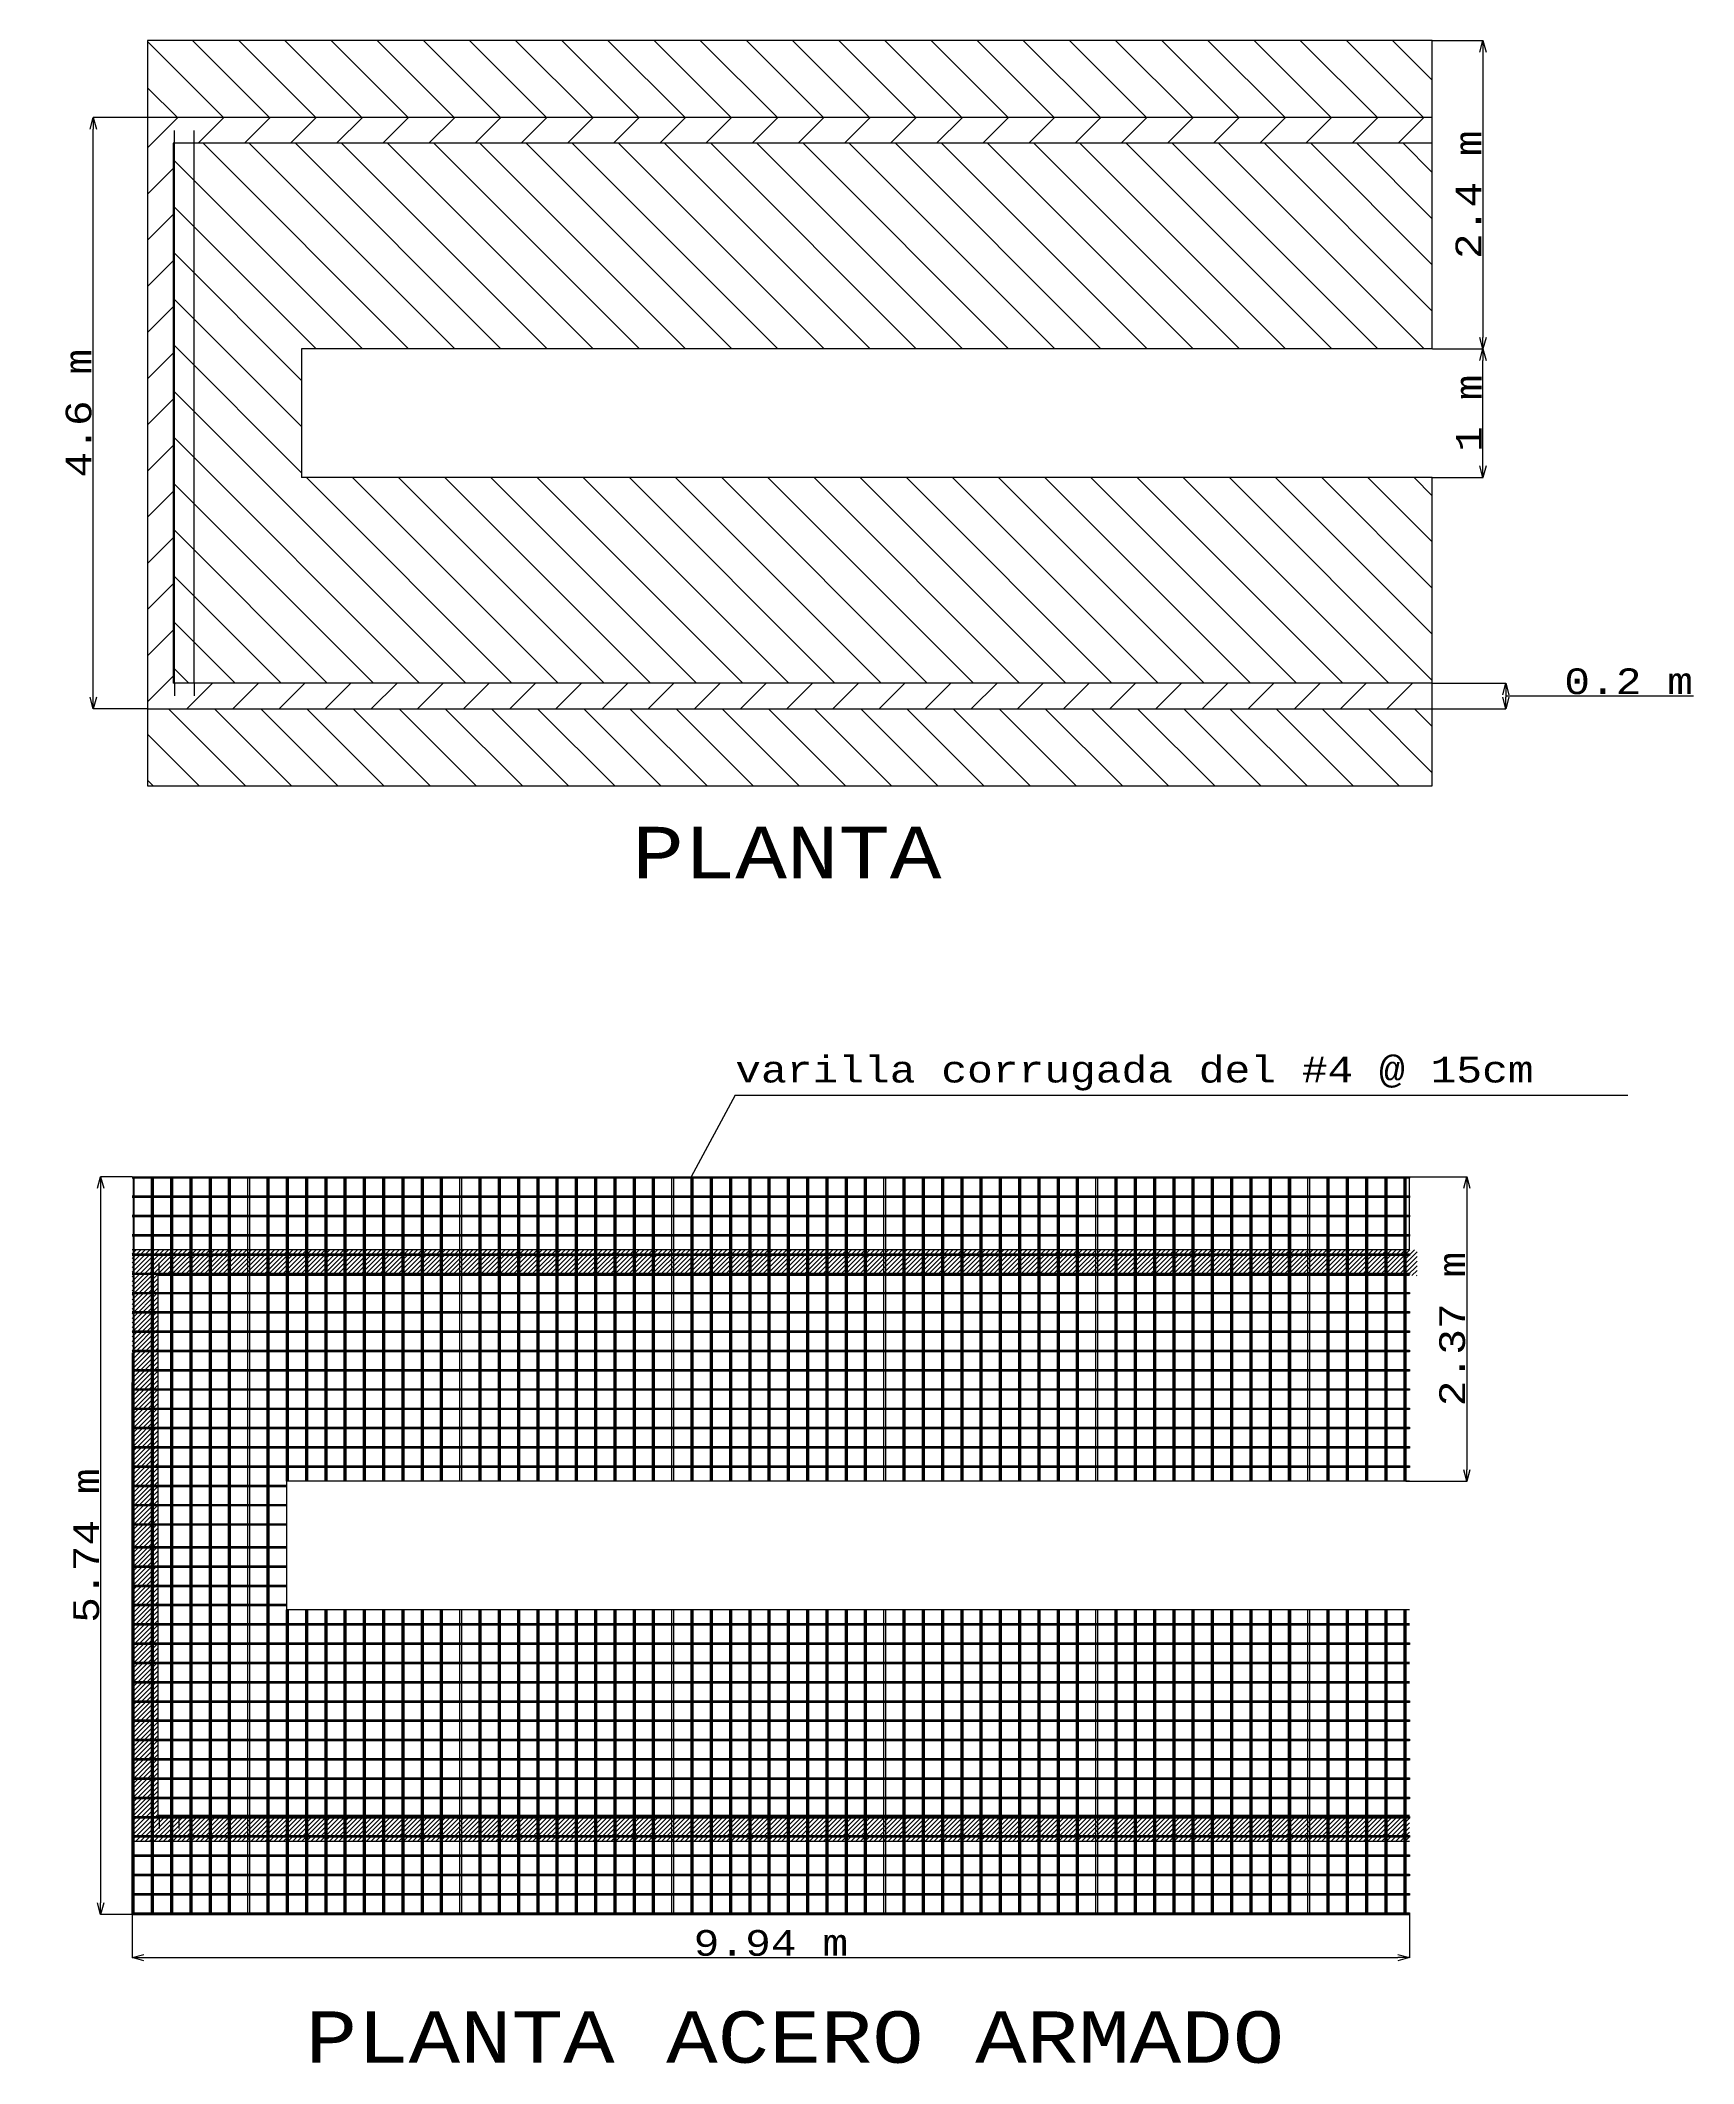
# Model space of a CAD drawing. Header units: metres. Extents: x 851 to 969, y 753 to 824.
# Drawn here: x 939.26 to 952.13, y 780.73 to 796.47 of the extents above; entities that cross this region are included whole.
import ezdxf

# ---------------------------------------------------------------- set-up
doc = ezdxf.new("R2010")
doc.units = ezdxf.units.M
doc.linetypes.add('DASHED2', pattern=[0.375, 0.25, -0.125])
doc.styles.get("Standard").update_dxf_attribs({"font": 'cour.ttf', "height": 0.2})
doc.dimstyles.new('ISO-25 (Metros)', dxfattribs={"dimscale": 0.001, "dimtxt": 0.2, "dimasz": 90, "dimexe": 1.25, "dimexo": 0.625, "dimtad": 1, "dimtoh": 1, "dimdsep": 46, "dimtxsty": 'Standard', "dimblk": 'OPEN30', "dimcen": 2.5, "dimclrd": 220, "dimclre": 220, "dimclrt": 220, "dimadec": 0, "dimazin": 0, "dimtfac": 1, "dimtmove": 1, "dimatfit": 3, "dimfxl": 1, "dimarcsym": 0})

# ---------------------------------------------------------------- blocks, each defined once
blk = doc.blocks.new('_Open30')
at = {"color": 0, "linetype": 'ByBlock', "lineweight": -2}
for p, q in [((-1, 0.27), (0, 0)), ((0, 0), (-1, -0.27)), ((0, 0), (-1, 0))]:
    blk.add_line(p, q, dxfattribs=at)
blk = doc.blocks.new('*D78')
at = {"color": 220, "lineweight": -2, "transparency": 16777216}
for p, q in [((940.094, 795.874), (939.671, 795.874)), ((939.672, 791.364), (939.672, 795.784)), ((940.094, 791.274), (939.671, 791.274))]:
    blk.add_line(p, q, dxfattribs=at)
at = {"layer": 'Defpoints', "color": 0, "transparency": 16777216}
for p in [(939.672, 795.874), (940.094, 795.874), (940.094, 791.274)]:
    blk.add_point(p, dxfattribs=at)
at = {"color": 220, "lineweight": -2, "transparency": 16777216, "xscale": 0.09, "yscale": 0.09, "zscale": 0.09}
for p, rotation in [((939.672, 795.874), 90), ((939.672, 791.274), 270)]:
    blk.add_blockref('_Open30', p, dxfattribs=dict(at, rotation=rotation))
at = {"color": 220, "transparency": 16777216, "insert": (939.559, 793.574), "char_height": 0.2, "attachment_point": 5, "rotation": 90}
blk.add_mtext('4.6 m', dxfattribs=at)
blk = doc.blocks.new('*D79')
at = {"color": 220, "lineweight": -2, "transparency": 16777216}
for p, q in [((950.095, 794.074), (950.489, 794.074)), ((950.488, 793.164), (950.488, 793.984)), ((950.095, 793.074), (950.489, 793.074))]:
    blk.add_line(p, q, dxfattribs=at)
at = {"layer": 'Defpoints', "color": 0, "transparency": 16777216}
for p in [(950.094, 794.074), (950.488, 794.074), (950.094, 793.074)]:
    blk.add_point(p, dxfattribs=at)
at = {"color": 220, "lineweight": -2, "transparency": 16777216, "xscale": 0.09, "yscale": 0.09, "zscale": 0.09}
for p, rotation in [((950.488, 794.074), 90), ((950.488, 793.074), 270)]:
    blk.add_blockref('_Open30', p, dxfattribs=dict(at, rotation=rotation))
at = {"color": 220, "transparency": 16777216, "insert": (950.378, 793.574), "char_height": 0.2, "attachment_point": 5, "rotation": 90}
blk.add_mtext('1 m', dxfattribs=at)
blk = doc.blocks.new('*D80')
at = {"color": 220, "lineweight": -2, "transparency": 16777216}
for p, q in [((950.095, 796.474), (950.489, 796.474)), ((950.488, 796.384), (950.488, 794.164)), ((950.095, 794.074), (950.489, 794.074))]:
    blk.add_line(p, q, dxfattribs=at)
at = {"layer": 'Defpoints', "color": 0, "transparency": 16777216}
for p in [(950.094, 796.474), (950.094, 794.074), (950.488, 794.074)]:
    blk.add_point(p, dxfattribs=at)
at = {"color": 220, "lineweight": -2, "transparency": 16777216, "xscale": 0.09, "yscale": 0.09, "zscale": 0.09}
for p, rotation in [((950.488, 796.474), 90), ((950.488, 794.074), 270)]:
    blk.add_blockref('_Open30', p, dxfattribs=dict(at, rotation=rotation))
at = {"color": 220, "transparency": 16777216, "insert": (950.375, 795.274), "char_height": 0.2, "attachment_point": 5, "rotation": 90}
blk.add_mtext('2.4 m', dxfattribs=at)
blk = doc.blocks.new('*D83')
at = {"color": 220, "lineweight": -2, "transparency": 16777216}
for p, q in [((950.095, 791.474), (950.667, 791.474)), ((950.095, 791.274), (950.667, 791.274)), ((950.666, 791.384), (950.666, 791.364)), ((950.666, 791.374), (951.117, 791.374)), ((951.117, 791.374), (952.127, 791.374))]:
    blk.add_line(p, q, dxfattribs=at)
at = {"layer": 'Defpoints', "color": 0, "transparency": 16777216}
for p in [(950.094, 791.474), (950.094, 791.274), (950.666, 791.274)]:
    blk.add_point(p, dxfattribs=at)
at = {"color": 220, "lineweight": -2, "transparency": 16777216, "xscale": 0.09, "yscale": 0.09, "zscale": 0.09}
for p, rotation in [((950.666, 791.474), 90), ((950.666, 791.274), 270)]:
    blk.add_blockref('_Open30', p, dxfattribs=dict(at, rotation=rotation))
at = {"color": 220, "transparency": 16777216, "insert": (951.622, 791.487), "char_height": 0.2, "attachment_point": 5}
blk.add_mtext('0.2 m', dxfattribs=at)
blk = doc.blocks.new('*D107')
at = {"color": 220, "lineweight": -2, "transparency": 16777216}
for p, q in [((939.975, 787.634), (939.728, 787.634)), ((939.729, 787.544), (939.729, 781.984)), ((939.975, 781.894), (939.728, 781.894))]:
    blk.add_line(p, q, dxfattribs=at)
at = {"layer": 'Defpoints', "color": 0, "transparency": 16777216}
for p in [(939.976, 787.634), (939.729, 781.894), (939.976, 781.894)]:
    blk.add_point(p, dxfattribs=at)
at = {"color": 220, "lineweight": -2, "transparency": 16777216, "xscale": 0.09, "yscale": 0.09, "zscale": 0.09}
for p, rotation in [((939.729, 787.634), 90), ((939.729, 781.894), 270)]:
    blk.add_blockref('_Open30', p, dxfattribs=dict(at, rotation=rotation))
at = {"color": 220, "transparency": 16777216, "insert": (939.619, 784.764), "char_height": 0.2, "attachment_point": 5, "rotation": 90}
blk.add_mtext('5.74 m', dxfattribs=at)
blk = doc.blocks.new('*D108')
at = {"color": 220, "lineweight": -2, "transparency": 16777216}
for p, q in [((949.916, 787.634), (950.364, 787.634)), ((950.363, 787.544), (950.363, 785.354)), ((949.889, 785.264), (950.364, 785.264))]:
    blk.add_line(p, q, dxfattribs=at)
at = {"layer": 'Defpoints', "color": 0, "transparency": 16777216}
for p in [(949.916, 787.634), (949.889, 785.264), (950.363, 785.264)]:
    blk.add_point(p, dxfattribs=at)
at = {"color": 220, "lineweight": -2, "transparency": 16777216, "xscale": 0.09, "yscale": 0.09, "zscale": 0.09}
for p, rotation in [((950.363, 787.634), 90), ((950.363, 785.264), 270)]:
    blk.add_blockref('_Open30', p, dxfattribs=dict(at, rotation=rotation))
at = {"color": 220, "transparency": 16777216, "insert": (950.25, 786.449), "char_height": 0.2, "attachment_point": 5, "rotation": 90}
blk.add_mtext('2.37 m', dxfattribs=at)
blk = doc.blocks.new('*D109')
at = {"color": 220, "lineweight": -2, "transparency": 16777216}
for p, q in [((939.976, 781.894), (939.976, 781.556)), ((949.916, 781.894), (949.916, 781.556)), ((940.066, 781.558), (949.826, 781.558))]:
    blk.add_line(p, q, dxfattribs=at)
at = {"layer": 'Defpoints', "color": 0, "transparency": 16777216}
for p in [(939.976, 781.894), (949.916, 781.894), (949.916, 781.558)]:
    blk.add_point(p, dxfattribs=at)
at = {"color": 220, "lineweight": -2, "transparency": 16777216, "xscale": 0.09, "yscale": 0.09, "zscale": 0.09, "rotation": 180}
blk.add_blockref('_Open30', (939.976, 781.558), dxfattribs=at)
at = {"color": 220, "lineweight": -2, "transparency": 16777216, "xscale": 0.09, "yscale": 0.09, "zscale": 0.09}
blk.add_blockref('_Open30', (949.916, 781.558), dxfattribs=at)
at = {"color": 220, "transparency": 16777216, "insert": (944.946, 781.671), "char_height": 0.2, "attachment_point": 5}
blk.add_mtext('9.94 m', dxfattribs=at)

msp = doc.modelspace()

# ---------------------------------------------------------------- hatches: boundary and pattern name
at = {"true_color": 0x2776bb, "transparency": 33554687}
h = msp.add_hatch(dxfattribs=at)
h.set_pattern_fill('ANSI31', color=152, scale=0.08, angle=90)
h.set_pattern_definition([(135, (1795.06885, -180.28153), (-0.17960512, -0.17960512), [])])
h.paths.add_polyline_path([(940.094, 791.274), (940.094, 790.674), (950.094, 790.674), (950.094, 791.274)])
h.paths.add_polyline_path([(940.294, 795.674), (940.294, 791.474), (950.094, 791.474), (950.094, 793.074), (941.294, 793.074), (941.294, 794.074), (950.094, 794.074), (950.094, 795.674)])
h.paths.add_polyline_path([(940.094, 796.474), (940.094, 795.874), (950.094, 795.874), (950.094, 796.474)])
at = {"transparency": 33554687}
h = msp.add_hatch(dxfattribs=at)
h.set_pattern_fill('ANSI31', color=1, scale=0.08, angle=180)
h.set_pattern_definition([(225, (1795.06885, -180.28153), (0.17960512, -0.17960512), [])])
h.paths.add_polyline_path([(940.294, 791.474), (940.294, 795.674), (950.094, 795.674), (950.094, 795.874), (940.094, 795.874), (940.094, 791.274), (950.094, 791.274), (950.094, 791.474)])
h = msp.add_hatch(dxfattribs=at)
h.set_pattern_fill('ANSI31', color=1, scale=0.008, angle=180)
h.set_pattern_definition([(225, (1755.945216, -217.50966), (0.01796051224, -0.01796051224), [])])
h.paths.add_polyline_path([(940.176, 782.664), (940.176, 786.864), (949.976, 786.864), (949.976, 787.064), (939.976, 787.064), (939.976, 782.464), (949.916, 782.464), (949.916, 782.664)])

# ---------------------------------------------------------------- linework, layer by layer
for p, q in [((950.094, 796.474), (940.094, 796.474)), ((940.094, 796.474), (940.094, 790.674)), ((950.094, 794.074), (950.094, 796.474)), ((950.094, 794.074), (941.294, 794.074)), ((941.294, 794.074), (941.294, 793.074)), ((950.094, 793.074), (941.294, 793.074)), ((950.094, 790.674), (950.094, 793.074)), ((940.094, 790.674), (950.094, 790.674)), ((944.669, 788.268), (944.326, 787.634)), ((944.669, 788.268), (951.616, 788.268)), ((941.176, 785.264), (941.176, 784.264)), ((949.916, 785.264), (941.176, 785.264)), ((949.916, 784.264), (941.176, 784.264)), ((939.976, 781.894), (949.916, 781.894))]:
    msp.add_line(p, q, dxfattribs=at)
at = {"color": 6, "transparency": 33554687}
for p, q in [((950.094, 795.874), (940.094, 795.874)), ((950.094, 795.674), (940.294, 795.674)), ((940.294, 795.674), (940.294, 791.474)), ((940.094, 795.074), (940.094, 792.074)), ((950.094, 791.474), (940.294, 791.474)), ((940.094, 791.274), (950.094, 791.274)), ((949.916, 787.628), (939.976, 787.628)), ((939.982, 787.634), (939.982, 786.034)), ((940.132, 787.634), (940.132, 786.034)), ((940.282, 787.634), (940.282, 786.034)), ((940.432, 787.634), (940.432, 786.034)), ((940.582, 787.634), (940.582, 786.034)), ((940.732, 787.634), (940.732, 786.034)), ((941.032, 787.634), (941.032, 786.034)), ((941.182, 787.634), (941.182, 785.264)), ((941.332, 787.634), (941.332, 785.264)), ((941.482, 787.634), (941.482, 785.264)), ((941.632, 787.634), (941.632, 785.264)), ((941.632, 787.634), (941.632, 785.264)), ((941.782, 787.634), (941.782, 785.264)), ((941.932, 787.634), (941.932, 785.264)), ((942.082, 787.634), (942.082, 785.264)), ((942.232, 787.634), (942.232, 785.264)), ((942.382, 787.634), (942.382, 785.264)), ((942.682, 787.634), (942.682, 785.264)), ((942.832, 787.634), (942.832, 785.264)), ((942.982, 787.634), (942.982, 785.264)), ((943.132, 787.634), (943.132, 785.264)), ((943.282, 787.634), (943.282, 785.264)), ((943.282, 787.634), (943.282, 785.264)), ((943.432, 787.634), (943.432, 785.264)), ((943.582, 787.634), (943.582, 785.264)), ((943.732, 787.634), (943.732, 785.264)), ((943.882, 787.634), (943.882, 785.264)), ((944.032, 787.634), (944.032, 785.264)), ((944.332, 787.634), (944.332, 785.264)), ((944.482, 787.634), (944.482, 785.264)), ((944.632, 787.634), (944.632, 785.264)), ((944.782, 787.634), (944.782, 785.264)), ((944.932, 787.634), (944.932, 785.264)), ((944.932, 787.634), (944.932, 785.264)), ((945.082, 787.634), (945.082, 785.264)), ((945.232, 787.634), (945.232, 785.264)), ((945.382, 787.634), (945.382, 785.264)), ((945.532, 787.634), (945.532, 785.264)), ((945.682, 787.634), (945.682, 785.264)), ((945.982, 787.634), (945.982, 785.264)), ((946.132, 787.634), (946.132, 785.264)), ((946.282, 787.634), (946.282, 785.264)), ((946.432, 787.634), (946.432, 785.264)), ((946.582, 787.634), (946.582, 785.264)), ((946.582, 787.634), (946.582, 785.264)), ((946.732, 787.634), (946.732, 785.264)), ((946.882, 787.634), (946.882, 785.264)), ((947.032, 787.634), (947.032, 785.264)), ((947.182, 787.634), (947.182, 785.264)), ((947.332, 787.634), (947.332, 785.264)), ((947.632, 787.634), (947.632, 785.264)), ((947.782, 787.634), (947.782, 785.264)), ((947.932, 787.634), (947.932, 785.264)), ((948.082, 787.634), (948.082, 785.264)), ((948.232, 787.634), (948.232, 785.264)), ((948.232, 787.634), (948.232, 785.264)), ((948.382, 787.634), (948.382, 785.264)), ((948.532, 787.634), (948.532, 785.264)), ((948.682, 787.634), (948.682, 785.264)), ((948.832, 787.634), (948.832, 785.264)), ((948.982, 787.634), (948.982, 785.264)), ((949.282, 787.634), (949.282, 785.264)), ((949.432, 787.634), (949.432, 785.264)), ((949.582, 787.634), (949.582, 785.264)), ((949.732, 787.634), (949.732, 785.264)), ((949.882, 787.634), (949.882, 785.264)), ((949.916, 787.478), (939.976, 787.478)), ((949.916, 787.328), (939.976, 787.328)), ((949.916, 787.178), (939.976, 787.178)), ((949.916, 787.064), (939.976, 787.064)), ((949.916, 787.064), (939.976, 787.064)), ((949.916, 787.028), (939.976, 787.028)), ((949.916, 786.878), (939.976, 786.878)), ((949.916, 786.864), (940.176, 786.864)), ((940.176, 786.864), (940.176, 782.664)), ((949.916, 786.864), (940.176, 786.864)), ((949.916, 786.728), (939.976, 786.728)), ((949.916, 786.578), (939.976, 786.578)), ((949.916, 786.428), (939.976, 786.428)), ((949.916, 786.278), (939.976, 786.278)), ((939.976, 786.264), (939.976, 783.264)), ((949.916, 786.128), (939.976, 786.128)), ((949.916, 785.978), (939.976, 785.978)), ((939.982, 786.034), (939.982, 781.895)), ((940.132, 786.034), (940.132, 781.895)), ((940.282, 786.034), (940.282, 781.895)), ((940.432, 786.034), (940.432, 781.895)), ((940.582, 786.034), (940.582, 781.895)), ((940.732, 786.034), (940.732, 781.895)), ((941.032, 786.034), (941.032, 781.895)), ((949.916, 785.828), (939.976, 785.828)), ((941.182, 785.794), (941.182, 785.264)), ((941.332, 785.794), (941.332, 785.264)), ((941.482, 785.794), (941.482, 785.264)), ((941.632, 785.794), (941.632, 785.264)), ((941.632, 785.794), (941.632, 785.264)), ((941.782, 785.794), (941.782, 785.264)), ((941.932, 785.794), (941.932, 785.264)), ((942.082, 785.794), (942.082, 785.264)), ((942.232, 785.794), (942.232, 785.264)), ((942.382, 785.794), (942.382, 785.264)), ((942.682, 785.794), (942.682, 785.264)), ((942.832, 785.794), (942.832, 785.264)), ((942.982, 785.794), (942.982, 785.264)), ((943.132, 785.794), (943.132, 785.264)), ((943.282, 785.794), (943.282, 785.264)), ((943.282, 785.794), (943.282, 785.264)), ((943.432, 785.794), (943.432, 785.264)), ((943.582, 785.794), (943.582, 785.264)), ((943.732, 785.794), (943.732, 785.264)), ((943.882, 785.794), (943.882, 785.264)), ((944.032, 785.794), (944.032, 785.264)), ((944.332, 785.794), (944.332, 785.264)), ((944.482, 785.794), (944.482, 785.264)), ((944.632, 785.794), (944.632, 785.264)), ((944.782, 785.794), (944.782, 785.264)), ((944.932, 785.794), (944.932, 785.264)), ((944.932, 785.794), (944.932, 785.264)), ((945.082, 785.794), (945.082, 785.264)), ((945.232, 785.794), (945.232, 785.264)), ((945.382, 785.794), (945.382, 785.264)), ((945.532, 785.794), (945.532, 785.264)), ((945.682, 785.794), (945.682, 785.264)), ((945.982, 785.794), (945.982, 785.264)), ((946.132, 785.794), (946.132, 785.264)), ((946.282, 785.794), (946.282, 785.264)), ((946.432, 785.794), (946.432, 785.264)), ((946.582, 785.794), (946.582, 785.264)), ((946.582, 785.794), (946.582, 785.264)), ((946.732, 785.794), (946.732, 785.264)), ((946.882, 785.794), (946.882, 785.264)), ((947.032, 785.794), (947.032, 785.264)), ((947.182, 785.794), (947.182, 785.264)), ((947.332, 785.794), (947.332, 785.264)), ((947.632, 785.794), (947.632, 785.264)), ((947.782, 785.794), (947.782, 785.264)), ((947.932, 785.794), (947.932, 785.264)), ((948.082, 785.794), (948.082, 785.264)), ((948.232, 785.794), (948.232, 785.264)), ((948.232, 785.794), (948.232, 785.264)), ((948.382, 785.794), (948.382, 785.264)), ((948.532, 785.794), (948.532, 785.264)), ((948.682, 785.794), (948.682, 785.264)), ((948.832, 785.794), (948.832, 785.264)), ((948.982, 785.794), (948.982, 785.264)), ((949.282, 785.794), (949.282, 785.264)), ((949.432, 785.794), (949.432, 785.264)), ((949.582, 785.794), (949.582, 785.264)), ((949.732, 785.794), (949.732, 785.264)), ((949.882, 785.794), (949.882, 785.264)), ((949.916, 785.678), (939.976, 785.678)), ((949.916, 785.528), (939.976, 785.528)), ((939.976, 785.464), (939.976, 782.464)), ((949.916, 785.378), (939.976, 785.378)), ((941.176, 785.228), (939.976, 785.228)), ((940.176, 785.264), (940.176, 782.664)), ((941.176, 785.078), (939.976, 785.078)), ((941.176, 784.928), (939.976, 784.928)), ((941.176, 784.751), (939.976, 784.751)), ((941.176, 784.601), (939.976, 784.601)), ((941.176, 784.451), (939.976, 784.451)), ((941.176, 784.301), (939.976, 784.301)), ((941.182, 784.264), (941.182, 781.895)), ((941.332, 784.264), (941.332, 781.895)), ((941.482, 784.264), (941.482, 781.895)), ((941.632, 784.264), (941.632, 781.895)), ((941.632, 784.264), (941.632, 781.895)), ((941.782, 784.264), (941.782, 781.895)), ((941.932, 784.264), (941.932, 781.895)), ((942.082, 784.264), (942.082, 781.895)), ((942.232, 784.264), (942.232, 781.895)), ((942.382, 784.264), (942.382, 781.895)), ((942.682, 784.264), (942.682, 781.895)), ((942.832, 784.264), (942.832, 781.895)), ((942.982, 784.264), (942.982, 781.895)), ((943.132, 784.264), (943.132, 781.895)), ((943.282, 784.264), (943.282, 781.895)), ((943.282, 784.264), (943.282, 781.896)), ((943.432, 784.264), (943.432, 781.896)), ((943.582, 784.264), (943.582, 781.896)), ((943.732, 784.264), (943.732, 781.896)), ((943.882, 784.264), (943.882, 781.896)), ((944.032, 784.264), (944.032, 781.896)), ((944.332, 784.264), (944.332, 781.896)), ((944.482, 784.264), (944.482, 781.896)), ((944.632, 784.264), (944.632, 781.896)), ((944.782, 784.264), (944.782, 781.896)), ((944.932, 784.264), (944.932, 781.896)), ((944.932, 784.264), (944.932, 781.896)), ((945.082, 784.264), (945.082, 781.896)), ((945.232, 784.264), (945.232, 781.896)), ((945.382, 784.264), (945.382, 781.896)), ((945.532, 784.264), (945.532, 781.896)), ((945.682, 784.264), (945.682, 781.896)), ((945.982, 784.264), (945.982, 781.896)), ((946.132, 784.264), (946.132, 781.896)), ((946.282, 784.264), (946.282, 781.896)), ((946.432, 784.264), (946.432, 781.896)), ((946.582, 784.264), (946.582, 781.896)), ((946.582, 784.264), (946.582, 781.895)), ((946.732, 784.264), (946.732, 781.895)), ((946.882, 784.264), (946.882, 781.895)), ((947.032, 784.264), (947.032, 781.895)), ((947.182, 784.264), (947.182, 781.895)), ((947.332, 784.264), (947.332, 781.895)), ((947.632, 784.264), (947.632, 781.895)), ((947.782, 784.264), (947.782, 781.895)), ((947.932, 784.264), (947.932, 781.895)), ((948.082, 784.264), (948.082, 781.895)), ((948.232, 784.264), (948.232, 781.895)), ((948.232, 784.264), (948.232, 781.895)), ((948.382, 784.264), (948.382, 781.895)), ((948.532, 784.264), (948.532, 781.895)), ((948.682, 784.264), (948.682, 781.895)), ((948.832, 784.264), (948.832, 781.895)), ((948.982, 784.264), (948.982, 781.895)), ((949.282, 784.264), (949.282, 781.895)), ((949.432, 784.264), (949.432, 781.895)), ((949.582, 784.264), (949.582, 781.895)), ((949.732, 784.264), (949.732, 781.895)), ((949.882, 784.264), (949.882, 781.895)), ((949.916, 784.151), (939.976, 784.151)), ((949.916, 784.001), (939.976, 784.001)), ((949.916, 783.851), (939.976, 783.851)), ((949.916, 783.701), (939.976, 783.701)), ((949.916, 783.551), (939.976, 783.551)), ((949.916, 783.401), (939.976, 783.401)), ((949.916, 783.251), (939.976, 783.251)), ((949.916, 783.101), (939.976, 783.101)), ((949.916, 782.951), (939.976, 782.951)), ((949.916, 782.801), (939.976, 782.801)), ((949.916, 782.651), (939.976, 782.651)), ((949.916, 782.664), (940.176, 782.664)), ((949.916, 782.664), (940.176, 782.664)), ((949.916, 782.501), (939.976, 782.501)), ((939.976, 782.464), (949.916, 782.464)), ((939.976, 782.464), (949.916, 782.464)), ((949.916, 782.351), (939.976, 782.351)), ((949.916, 782.201), (939.976, 782.201)), ((949.916, 782.051), (939.976, 782.051)), ((949.916, 781.901), (939.976, 781.901))]:
    msp.add_line(p, q, dxfattribs=at)
at = {"color": 5, "linetype": 'DASHED2', "ltscale": 0.35, "transparency": 33554559}
for p, q in [((940.305, 795.674), (940.305, 795.874)), ((940.457, 795.674), (940.457, 795.874)), ((940.305, 791.474), (940.305, 791.274)), ((940.457, 791.474), (940.457, 791.274)), ((940.186, 786.864), (940.186, 787.064)), ((940.186, 782.664), (940.186, 782.464)), ((940.339, 782.664), (940.339, 782.464))]:
    msp.add_line(p, q, dxfattribs=at)
at = {"color": 5, "transparency": 33554687}
for p, q in [((940.305, 791.474), (940.305, 795.674)), ((940.457, 791.474), (940.457, 795.674)), ((949.916, 787.064), (949.916, 787.634))]:
    msp.add_line(p, q, dxfattribs=at)
at = {"transparency": 33554687}
for points in [[(939.976, 787.634), (949.916, 787.634), (949.916, 787.622), (939.976, 787.622)], [(939.976, 787.484), (949.916, 787.484), (949.916, 787.472), (939.976, 787.472)], [(939.989, 787.634), (939.989, 786.034)], [(940.126, 786.034), (940.126, 787.634)], [(940.139, 787.634), (940.139, 786.034)], [(940.276, 786.034), (940.276, 787.634)], [(940.289, 787.634), (940.289, 786.034)], [(940.426, 786.034), (940.426, 787.634)], [(940.439, 787.634), (940.439, 786.034)], [(940.576, 786.034), (940.576, 787.634)], [(940.589, 787.634), (940.589, 786.034)], [(940.726, 786.034), (940.726, 787.634)], [(940.739, 787.634), (940.739, 786.034)], [(940.876, 786.034), (940.876, 787.634)], [(940.889, 787.634), (940.889, 786.034)], [(941.026, 786.034), (941.026, 787.634)], [(941.039, 787.634), (941.039, 786.034)], [(941.176, 785.264), (941.176, 787.634)], [(941.189, 787.634), (941.189, 785.264)], [(941.326, 785.264), (941.326, 787.634)], [(941.339, 787.634), (941.339, 785.264)], [(941.476, 785.264), (941.476, 787.634)], [(941.489, 787.634), (941.489, 785.264)], [(941.626, 785.264), (941.626, 787.634)], [(941.626, 785.264), (941.626, 787.634)], [(941.639, 787.634), (941.639, 785.264)], [(941.639, 787.634), (941.639, 785.264)], [(941.776, 785.264), (941.776, 787.634)], [(941.789, 787.634), (941.789, 785.264)], [(941.926, 785.264), (941.926, 787.634)], [(941.939, 787.634), (941.939, 785.264)], [(942.076, 785.264), (942.076, 787.634)], [(942.089, 787.634), (942.089, 785.264)], [(942.226, 785.264), (942.226, 787.634)], [(942.239, 787.634), (942.239, 785.264)], [(942.376, 785.264), (942.376, 787.634)], [(942.389, 787.634), (942.389, 785.264)], [(942.526, 785.264), (942.526, 787.634)], [(942.539, 787.634), (942.539, 785.264)], [(942.676, 785.264), (942.676, 787.634)], [(942.689, 787.634), (942.689, 785.264)], [(942.826, 785.264), (942.826, 787.634)], [(942.839, 787.634), (942.839, 785.264)], [(942.976, 785.264), (942.976, 787.634)], [(942.989, 787.634), (942.989, 785.264)], [(943.126, 785.264), (943.126, 787.634)], [(943.139, 787.634), (943.139, 785.264)], [(943.276, 785.264), (943.276, 787.634)], [(943.276, 785.264), (943.276, 787.634)], [(943.289, 787.634), (943.289, 785.264)], [(943.289, 787.634), (943.289, 785.264)], [(943.426, 785.264), (943.426, 787.634)], [(943.439, 787.634), (943.439, 785.264)], [(943.576, 785.264), (943.576, 787.634)], [(943.589, 787.634), (943.589, 785.264)], [(943.726, 785.264), (943.726, 787.634)], [(943.739, 787.634), (943.739, 785.264)], [(943.876, 785.264), (943.876, 787.634)], [(943.889, 787.634), (943.889, 785.264)], [(944.026, 785.264), (944.026, 787.634)], [(944.039, 787.634), (944.039, 785.264)], [(944.176, 785.264), (944.176, 787.634)], [(944.189, 787.634), (944.189, 785.264)], [(944.326, 785.264), (944.326, 787.634)], [(944.339, 787.634), (944.339, 785.264)], [(944.476, 785.264), (944.476, 787.634)], [(944.489, 787.634), (944.489, 785.264)], [(944.626, 785.264), (944.626, 787.634)], [(944.639, 787.634), (944.639, 785.264)], [(944.776, 785.264), (944.776, 787.634)], [(944.789, 787.634), (944.789, 785.264)], [(944.926, 785.264), (944.926, 787.634)], [(944.926, 785.264), (944.926, 787.634)], [(944.939, 787.634), (944.939, 785.264)], [(944.939, 787.634), (944.939, 785.264)], [(945.076, 785.264), (945.076, 787.634)], [(945.089, 787.634), (945.089, 785.264)], [(945.226, 785.264), (945.226, 787.634)], [(945.239, 787.634), (945.239, 785.264)], [(945.376, 785.264), (945.376, 787.634)], [(945.389, 787.634), (945.389, 785.264)], [(945.526, 785.264), (945.526, 787.634)], [(945.539, 787.634), (945.539, 785.264)], [(945.676, 785.264), (945.676, 787.634)], [(945.689, 787.634), (945.689, 785.264)], [(945.826, 785.264), (945.826, 787.634)], [(945.839, 787.634), (945.839, 785.264)], [(945.976, 785.264), (945.976, 787.634)], [(945.989, 787.634), (945.989, 785.264)], [(946.126, 785.264), (946.126, 787.634)], [(946.139, 787.634), (946.139, 785.264)], [(946.276, 785.264), (946.276, 787.634)], [(946.289, 787.634), (946.289, 785.264)], [(946.426, 785.264), (946.426, 787.634)], [(946.439, 787.634), (946.439, 785.264)], [(946.576, 785.264), (946.576, 787.634)], [(946.576, 785.264), (946.576, 787.634)], [(946.589, 787.634), (946.589, 785.264)], [(946.589, 787.634), (946.589, 785.264)], [(946.726, 785.264), (946.726, 787.634)], [(946.739, 787.634), (946.739, 785.264)], [(946.876, 785.264), (946.876, 787.634)], [(946.889, 787.634), (946.889, 785.264)], [(947.026, 785.264), (947.026, 787.634)], [(947.039, 787.634), (947.039, 785.264)], [(947.176, 785.264), (947.176, 787.634)], [(947.189, 787.634), (947.189, 785.264)], [(947.326, 785.264), (947.326, 787.634)], [(947.339, 787.634), (947.339, 785.264)], [(947.476, 785.264), (947.476, 787.634)], [(947.489, 787.634), (947.489, 785.264)], [(947.626, 785.264), (947.626, 787.634)], [(947.639, 787.634), (947.639, 785.264)], [(947.776, 785.264), (947.776, 787.634)], [(947.789, 787.634), (947.789, 785.264)], [(947.926, 785.264), (947.926, 787.634)], [(947.939, 787.634), (947.939, 785.264)], [(948.076, 785.264), (948.076, 787.634)], [(948.089, 787.634), (948.089, 785.264)], [(948.226, 785.264), (948.226, 787.634)], [(948.226, 785.264), (948.226, 787.634)], [(948.239, 787.634), (948.239, 785.264)], [(948.239, 787.634), (948.239, 785.264)], [(948.376, 785.264), (948.376, 787.634)], [(948.389, 787.634), (948.389, 785.264)], [(948.526, 785.264), (948.526, 787.634)], [(948.539, 787.634), (948.539, 785.264)], [(948.676, 785.264), (948.676, 787.634)], [(948.689, 787.634), (948.689, 785.264)], [(948.826, 785.264), (948.826, 787.634)], [(948.839, 787.634), (948.839, 785.264)], [(948.976, 785.264), (948.976, 787.634)], [(948.989, 787.634), (948.989, 785.264)], [(949.126, 785.264), (949.126, 787.634)], [(949.139, 787.634), (949.139, 785.264)], [(949.276, 785.264), (949.276, 787.634)], [(949.289, 787.634), (949.289, 785.264)], [(949.426, 785.264), (949.426, 787.634)], [(949.439, 787.634), (949.439, 785.264)], [(949.576, 785.264), (949.576, 787.634)], [(949.589, 787.634), (949.589, 785.264)], [(949.726, 785.264), (949.726, 787.634)], [(949.739, 787.634), (949.739, 785.264)], [(949.876, 785.264), (949.876, 787.634)], [(949.889, 787.634), (949.889, 785.264)], [(939.976, 787.334), (949.916, 787.334), (949.916, 787.322), (939.976, 787.322)], [(939.976, 787.184), (949.916, 787.184), (949.916, 787.172), (939.976, 787.172)], [(939.976, 787.034), (949.916, 787.034), (949.916, 787.022), (939.976, 787.022)], [(939.976, 786.884), (949.916, 786.884), (949.916, 786.872), (939.976, 786.872)], [(939.976, 786.734), (949.916, 786.734), (949.916, 786.722), (939.976, 786.722)], [(939.976, 786.584), (949.916, 786.584), (949.916, 786.572), (939.976, 786.572)], [(939.976, 786.434), (949.916, 786.434), (949.916, 786.422), (939.976, 786.422)], [(939.976, 786.284), (949.916, 786.284), (949.916, 786.272), (939.976, 786.272)], [(939.976, 786.134), (949.916, 786.134), (949.916, 786.122), (939.976, 786.122)], [(939.976, 781.894), (939.976, 786.034)], [(939.976, 785.984), (949.916, 785.984), (949.916, 785.972), (939.976, 785.972)], [(939.989, 786.034), (939.989, 781.895)], [(940.126, 781.895), (940.126, 786.034)], [(940.139, 786.034), (940.139, 781.895)], [(940.276, 781.895), (940.276, 786.034)], [(940.289, 786.034), (940.289, 781.895)], [(940.426, 781.895), (940.426, 786.034)], [(940.439, 786.034), (940.439, 781.895)], [(940.576, 781.895), (940.576, 786.034)], [(940.589, 786.034), (940.589, 781.895)], [(940.726, 781.895), (940.726, 786.034)], [(940.739, 786.034), (940.739, 781.895)], [(940.876, 781.895), (940.876, 786.034)], [(940.889, 786.034), (940.889, 781.895)], [(941.026, 781.895), (941.026, 786.034)], [(941.039, 786.034), (941.039, 781.895)], [(939.976, 785.834), (949.916, 785.834), (949.916, 785.822), (939.976, 785.822)], [(941.189, 785.794), (941.189, 785.264)], [(941.326, 785.264), (941.326, 785.794)], [(941.339, 785.794), (941.339, 785.264)], [(941.476, 785.264), (941.476, 785.794)], [(941.489, 785.794), (941.489, 785.264)], [(941.626, 785.264), (941.626, 785.794)], [(941.626, 785.264), (941.626, 785.794)], [(941.639, 785.794), (941.639, 785.264)], [(941.639, 785.794), (941.639, 785.264)], [(941.776, 785.264), (941.776, 785.794)], [(941.789, 785.794), (941.789, 785.264)], [(941.926, 785.264), (941.926, 785.794)], [(941.939, 785.794), (941.939, 785.264)], [(942.076, 785.264), (942.076, 785.794)], [(942.089, 785.794), (942.089, 785.264)], [(942.226, 785.264), (942.226, 785.794)], [(942.239, 785.794), (942.239, 785.264)], [(942.376, 785.264), (942.376, 785.794)], [(942.389, 785.794), (942.389, 785.264)], [(942.526, 785.264), (942.526, 785.794)], [(942.539, 785.794), (942.539, 785.264)], [(942.676, 785.264), (942.676, 785.794)], [(942.689, 785.794), (942.689, 785.264)], [(942.826, 785.264), (942.826, 785.794)], [(942.839, 785.794), (942.839, 785.264)], [(942.976, 785.264), (942.976, 785.794)], [(942.989, 785.794), (942.989, 785.264)], [(943.126, 785.264), (943.126, 785.794)], [(943.139, 785.794), (943.139, 785.264)], [(943.276, 785.264), (943.276, 785.794)], [(943.276, 785.264), (943.276, 785.794)], [(943.289, 785.794), (943.289, 785.264)], [(943.289, 785.794), (943.289, 785.264)], [(943.426, 785.264), (943.426, 785.794)], [(943.439, 785.794), (943.439, 785.264)], [(943.576, 785.264), (943.576, 785.794)], [(943.589, 785.794), (943.589, 785.264)], [(943.726, 785.264), (943.726, 785.794)], [(943.739, 785.794), (943.739, 785.264)], [(943.876, 785.264), (943.876, 785.794)], [(943.889, 785.794), (943.889, 785.264)], [(944.026, 785.264), (944.026, 785.794)], [(944.039, 785.794), (944.039, 785.264)], [(944.176, 785.264), (944.176, 785.794)], [(944.189, 785.794), (944.189, 785.264)], [(944.326, 785.264), (944.326, 785.794)], [(944.339, 785.794), (944.339, 785.264)], [(944.476, 785.264), (944.476, 785.794)], [(944.489, 785.794), (944.489, 785.264)], [(944.626, 785.264), (944.626, 785.794)], [(944.639, 785.794), (944.639, 785.264)], [(944.776, 785.264), (944.776, 785.794)], [(944.789, 785.794), (944.789, 785.264)], [(944.926, 785.264), (944.926, 785.794)], [(944.926, 785.264), (944.926, 785.794)], [(944.939, 785.794), (944.939, 785.264)], [(944.939, 785.794), (944.939, 785.264)], [(945.076, 785.264), (945.076, 785.794)], [(945.089, 785.794), (945.089, 785.264)], [(945.226, 785.264), (945.226, 785.794)], [(945.239, 785.794), (945.239, 785.264)], [(945.376, 785.264), (945.376, 785.794)], [(945.389, 785.794), (945.389, 785.264)], [(945.526, 785.264), (945.526, 785.794)], [(945.539, 785.794), (945.539, 785.264)], [(945.676, 785.264), (945.676, 785.794)], [(945.689, 785.794), (945.689, 785.264)], [(945.826, 785.264), (945.826, 785.794)], [(945.839, 785.794), (945.839, 785.264)], [(945.976, 785.264), (945.976, 785.794)], [(945.989, 785.794), (945.989, 785.264)], [(946.126, 785.264), (946.126, 785.794)], [(946.139, 785.794), (946.139, 785.264)], [(946.276, 785.264), (946.276, 785.794)], [(946.289, 785.794), (946.289, 785.264)], [(946.426, 785.264), (946.426, 785.794)], [(946.439, 785.794), (946.439, 785.264)], [(946.576, 785.264), (946.576, 785.794)], [(946.576, 785.264), (946.576, 785.794)], [(946.589, 785.794), (946.589, 785.264)], [(946.589, 785.794), (946.589, 785.264)], [(946.726, 785.264), (946.726, 785.794)], [(946.739, 785.794), (946.739, 785.264)], [(946.876, 785.264), (946.876, 785.794)], [(946.889, 785.794), (946.889, 785.264)], [(947.026, 785.264), (947.026, 785.794)], [(947.039, 785.794), (947.039, 785.264)], [(947.176, 785.264), (947.176, 785.794)], [(947.189, 785.794), (947.189, 785.264)], [(947.326, 785.264), (947.326, 785.794)], [(947.339, 785.794), (947.339, 785.264)], [(947.476, 785.264), (947.476, 785.794)], [(947.489, 785.794), (947.489, 785.264)], [(947.626, 785.264), (947.626, 785.794)], [(947.639, 785.794), (947.639, 785.264)], [(947.776, 785.264), (947.776, 785.794)], [(947.789, 785.794), (947.789, 785.264)], [(947.926, 785.264), (947.926, 785.794)], [(947.939, 785.794), (947.939, 785.264)], [(948.076, 785.264), (948.076, 785.794)], [(948.089, 785.794), (948.089, 785.264)], [(948.226, 785.264), (948.226, 785.794)], [(948.226, 785.264), (948.226, 785.794)], [(948.239, 785.794), (948.239, 785.264)], [(948.239, 785.794), (948.239, 785.264)], [(948.376, 785.264), (948.376, 785.794)], [(948.389, 785.794), (948.389, 785.264)], [(948.526, 785.264), (948.526, 785.794)], [(948.539, 785.794), (948.539, 785.264)], [(948.676, 785.264), (948.676, 785.794)], [(948.689, 785.794), (948.689, 785.264)], [(948.826, 785.264), (948.826, 785.794)], [(948.839, 785.794), (948.839, 785.264)], [(948.976, 785.264), (948.976, 785.794)], [(948.989, 785.794), (948.989, 785.264)], [(949.126, 785.264), (949.126, 785.794)], [(949.139, 785.794), (949.139, 785.264)], [(949.276, 785.264), (949.276, 785.794)], [(949.289, 785.794), (949.289, 785.264)], [(949.426, 785.264), (949.426, 785.794)], [(949.439, 785.794), (949.439, 785.264)], [(949.576, 785.264), (949.576, 785.794)], [(949.589, 785.794), (949.589, 785.264)], [(949.726, 785.264), (949.726, 785.794)], [(949.739, 785.794), (949.739, 785.264)], [(949.876, 785.264), (949.876, 785.794)], [(949.889, 785.794), (949.889, 785.264)], [(939.976, 785.684), (949.916, 785.684), (949.916, 785.672), (939.976, 785.672)], [(939.976, 785.534), (949.916, 785.534), (949.916, 785.522), (939.976, 785.522)], [(939.976, 785.384), (949.916, 785.384), (949.916, 785.372), (939.976, 785.372)], [(939.976, 785.234), (941.176, 785.234)], [(941.176, 785.222), (939.976, 785.222)], [(939.976, 785.084), (941.176, 785.084)], [(941.176, 785.072), (939.976, 785.072)], [(939.976, 784.934), (941.176, 784.934)], [(941.176, 784.922), (939.976, 784.922)], [(939.976, 784.757), (941.176, 784.757)], [(941.176, 784.744), (939.976, 784.744)], [(939.976, 784.607), (941.176, 784.607)], [(941.176, 784.594), (939.976, 784.594)], [(939.976, 784.457), (941.176, 784.457)], [(941.176, 784.444), (939.976, 784.444)], [(939.976, 784.307), (941.176, 784.307)], [(941.176, 784.294), (939.976, 784.294)], [(941.176, 781.895), (941.176, 784.264)], [(941.189, 784.264), (941.189, 781.895)], [(941.326, 781.895), (941.326, 784.264)], [(941.339, 784.264), (941.339, 781.895)], [(941.476, 781.895), (941.476, 784.264)], [(941.489, 784.264), (941.489, 781.895)], [(941.626, 781.895), (941.626, 784.264)], [(941.626, 781.908), (941.626, 784.264)], [(941.639, 784.264), (941.639, 781.895)], [(941.639, 784.264), (941.639, 781.895)], [(941.776, 781.895), (941.776, 784.264)], [(941.789, 784.264), (941.789, 781.895)], [(941.926, 781.895), (941.926, 784.264)], [(941.939, 784.264), (941.939, 781.895)], [(942.076, 781.895), (942.076, 784.264)], [(942.089, 784.264), (942.089, 781.895)], [(942.226, 781.895), (942.226, 784.264)], [(942.239, 784.264), (942.239, 781.895)], [(942.376, 781.895), (942.376, 784.264)], [(942.389, 784.264), (942.389, 781.895)], [(942.526, 781.895), (942.526, 784.264)], [(942.539, 784.264), (942.539, 781.895)], [(942.676, 781.895), (942.676, 784.264)], [(942.689, 784.264), (942.689, 781.895)], [(942.826, 781.895), (942.826, 784.264)], [(942.839, 784.264), (942.839, 781.895)], [(942.976, 781.895), (942.976, 784.264)], [(942.989, 784.264), (942.989, 781.895)], [(943.126, 781.895), (943.126, 784.264)], [(943.139, 784.264), (943.139, 781.895)], [(943.276, 781.895), (943.276, 784.264)], [(943.276, 781.909), (943.276, 784.264)], [(943.289, 784.264), (943.289, 781.895)], [(943.289, 784.264), (943.289, 781.896)], [(943.426, 781.896), (943.426, 784.264)], [(943.439, 784.264), (943.439, 781.896)], [(943.576, 781.896), (943.576, 784.264)], [(943.589, 784.264), (943.589, 781.896)], [(943.726, 781.896), (943.726, 784.264)], [(943.739, 784.264), (943.739, 781.896)], [(943.876, 781.896), (943.876, 784.264)], [(943.889, 784.264), (943.889, 781.896)], [(944.026, 781.896), (944.026, 784.264)], [(944.039, 784.264), (944.039, 781.896)], [(944.176, 781.896), (944.176, 784.264)], [(944.189, 784.264), (944.189, 781.896)], [(944.326, 781.896), (944.326, 784.264)], [(944.339, 784.264), (944.339, 781.896)], [(944.476, 781.896), (944.476, 784.264)], [(944.489, 784.264), (944.489, 781.896)], [(944.626, 781.896), (944.626, 784.264)], [(944.639, 784.264), (944.639, 781.896)], [(944.776, 781.896), (944.776, 784.264)], [(944.789, 784.264), (944.789, 781.896)], [(944.926, 781.896), (944.926, 784.264)], [(944.926, 781.909), (944.926, 784.264)], [(944.939, 784.264), (944.939, 781.896)], [(944.939, 784.264), (944.939, 781.896)], [(945.076, 781.896), (945.076, 784.264)], [(945.089, 784.264), (945.089, 781.896)], [(945.226, 781.896), (945.226, 784.264)], [(945.239, 784.264), (945.239, 781.896)], [(945.376, 781.896), (945.376, 784.264)], [(945.389, 784.264), (945.389, 781.896)], [(945.526, 781.896), (945.526, 784.264)], [(945.539, 784.264), (945.539, 781.896)], [(945.676, 781.896), (945.676, 784.264)], [(945.689, 784.264), (945.689, 781.896)], [(945.826, 781.896), (945.826, 784.264)], [(945.839, 784.264), (945.839, 781.896)], [(945.976, 781.896), (945.976, 784.264)], [(945.989, 784.264), (945.989, 781.896)], [(946.126, 781.896), (946.126, 784.264)], [(946.139, 784.264), (946.139, 781.896)], [(946.276, 781.896), (946.276, 784.264)], [(946.289, 784.264), (946.289, 781.896)], [(946.426, 781.896), (946.426, 784.264)], [(946.439, 784.264), (946.439, 781.896)], [(946.576, 781.896), (946.576, 784.264)], [(946.576, 781.908), (946.576, 784.264)], [(946.589, 784.264), (946.589, 781.896)], [(946.589, 784.264), (946.589, 781.895)], [(946.726, 781.895), (946.726, 784.264)], [(946.739, 784.264), (946.739, 781.895)], [(946.876, 781.895), (946.876, 784.264)], [(946.889, 784.264), (946.889, 781.895)], [(947.026, 781.895), (947.026, 784.264)], [(947.039, 784.264), (947.039, 781.895)], [(947.176, 781.895), (947.176, 784.264)], [(947.189, 784.264), (947.189, 781.895)], [(947.326, 781.895), (947.326, 784.264)], [(947.339, 784.264), (947.339, 781.895)], [(947.476, 781.895), (947.476, 784.264)], [(947.489, 784.264), (947.489, 781.895)], [(947.626, 781.895), (947.626, 784.264)], [(947.639, 784.264), (947.639, 781.895)], [(947.776, 781.895), (947.776, 784.264)], [(947.789, 784.264), (947.789, 781.895)], [(947.926, 781.895), (947.926, 784.264)], [(947.939, 784.264), (947.939, 781.895)], [(948.076, 781.895), (948.076, 784.264)], [(948.089, 784.264), (948.089, 781.895)], [(948.226, 781.895), (948.226, 784.264)], [(948.226, 781.908), (948.226, 784.264)], [(948.239, 784.264), (948.239, 781.895)], [(948.239, 784.264), (948.239, 781.895)], [(948.376, 781.895), (948.376, 784.264)], [(948.389, 784.264), (948.389, 781.895)], [(948.526, 781.895), (948.526, 784.264)], [(948.539, 784.264), (948.539, 781.895)], [(948.676, 781.895), (948.676, 784.264)], [(948.689, 784.264), (948.689, 781.895)], [(948.826, 781.895), (948.826, 784.264)], [(948.839, 784.264), (948.839, 781.895)], [(948.976, 781.895), (948.976, 784.264)], [(948.989, 784.264), (948.989, 781.895)], [(949.126, 781.895), (949.126, 784.264)], [(949.139, 784.264), (949.139, 781.895)], [(949.276, 781.895), (949.276, 784.264)], [(949.289, 784.264), (949.289, 781.895)], [(949.426, 781.895), (949.426, 784.264)], [(949.439, 784.264), (949.439, 781.895)], [(949.576, 781.895), (949.576, 784.264)], [(949.589, 784.264), (949.589, 781.895)], [(949.726, 781.895), (949.726, 784.264)], [(949.739, 784.264), (949.739, 781.895)], [(949.876, 781.895), (949.876, 784.264)], [(949.889, 784.264), (949.889, 781.895)], [(939.976, 784.157), (949.916, 784.157)], [(949.916, 784.144), (939.976, 784.144)], [(939.976, 784.007), (949.916, 784.007), (949.916, 783.994), (939.976, 783.994)], [(939.976, 783.857), (949.916, 783.857)], [(949.916, 783.844), (939.976, 783.844)], [(939.976, 783.707), (949.916, 783.707)], [(949.916, 783.694), (939.976, 783.694)], [(939.976, 783.557), (949.916, 783.557), (949.916, 783.544), (939.976, 783.544)], [(939.976, 783.407), (949.916, 783.407), (949.916, 783.394), (939.976, 783.394)], [(939.976, 783.257), (949.916, 783.257), (949.916, 783.244), (939.976, 783.244)], [(939.976, 783.107), (949.916, 783.107), (949.916, 783.094), (939.976, 783.094)], [(939.976, 782.957), (949.916, 782.957), (949.916, 782.944), (939.976, 782.944)], [(939.976, 782.807), (949.916, 782.807), (949.916, 782.794), (939.976, 782.794)], [(939.976, 782.657), (949.916, 782.657), (949.916, 782.644), (939.976, 782.644)], [(939.976, 782.507), (949.916, 782.507), (949.916, 782.494), (939.976, 782.494)], [(939.976, 782.357), (949.916, 782.357), (949.916, 782.344), (939.976, 782.344)], [(939.976, 782.207), (949.916, 782.207), (949.916, 782.194), (939.976, 782.194)], [(939.976, 782.057), (949.916, 782.057), (949.916, 782.044), (939.976, 782.044)], [(939.976, 781.907), (949.916, 781.907), (949.916, 781.894), (939.976, 781.894)]]:
    msp.add_lwpolyline(points, dxfattribs=at)

# ---------------------------------------------------------------- texts
at = {"transparency": 33554687, "attachment_point": 1}
for s, width, gutter_width, insert, char_height in [('PLANTA', 8.15481, 1, (943.868, 790.356), 0.4), ('varilla corrugada del #4 @ 15cm', 7.33687, 0.728, (944.669, 788.567), 0.2), ('PLANTA ACERO ARMADO', 8.15481, 1, (941.325, 781.14), 0.4)]:
    msp.add_mtext_dynamic_manual_height_columns(s, width=width, gutter_width=gutter_width, heights=[0], dxfattribs=dict(at, insert=insert, char_height=char_height))

# ---------------------------------------------------------------- dimensions: what is measured, and where the dimension line sits
at = {"transparency": 33554687}
for base, p1, p2, picture, middle in [((950.488, 794.074), (950.094, 796.474), (950.094, 794.074), '*D80', (950.375, 795.274)), ((939.672, 795.874), (940.094, 791.274), (940.094, 795.874), '*D78', (939.559, 793.574)), ((950.488, 794.074), (950.094, 793.074), (950.094, 794.074), '*D79', (950.378, 793.574)), ((950.666, 791.274), (950.094, 791.474), (950.094, 791.274), '*D83', (951.118, 791.487)), ((939.729, 781.894), (939.976, 787.634), (939.976, 781.894), '*D107', (939.619, 784.764)), ((950.363, 785.264), (949.916, 787.634), (949.889, 785.264), '*D108', (950.25, 786.449))]:
    dim = msp.add_linear_dim(base=base, p1=p1, p2=p2, angle=90, dimstyle='ISO-25 (Metros)', override={"dimpost": ' m'}, dxfattribs=at)
    dim.commit()
    dim.dimension.update_dxf_attribs({"geometry": picture, "text_midpoint": middle})
dim = msp.add_linear_dim(base=(949.916, 781.558), p1=(939.976, 781.894), p2=(949.916, 781.894), dimstyle='ISO-25 (Metros)', override={"dimpost": ' m'}, dxfattribs=at)
dim.commit()
dim.dimension.update_dxf_attribs({"geometry": '*D109', "text_midpoint": (944.946, 781.671)})

doc.saveas('drawing.dxf')
